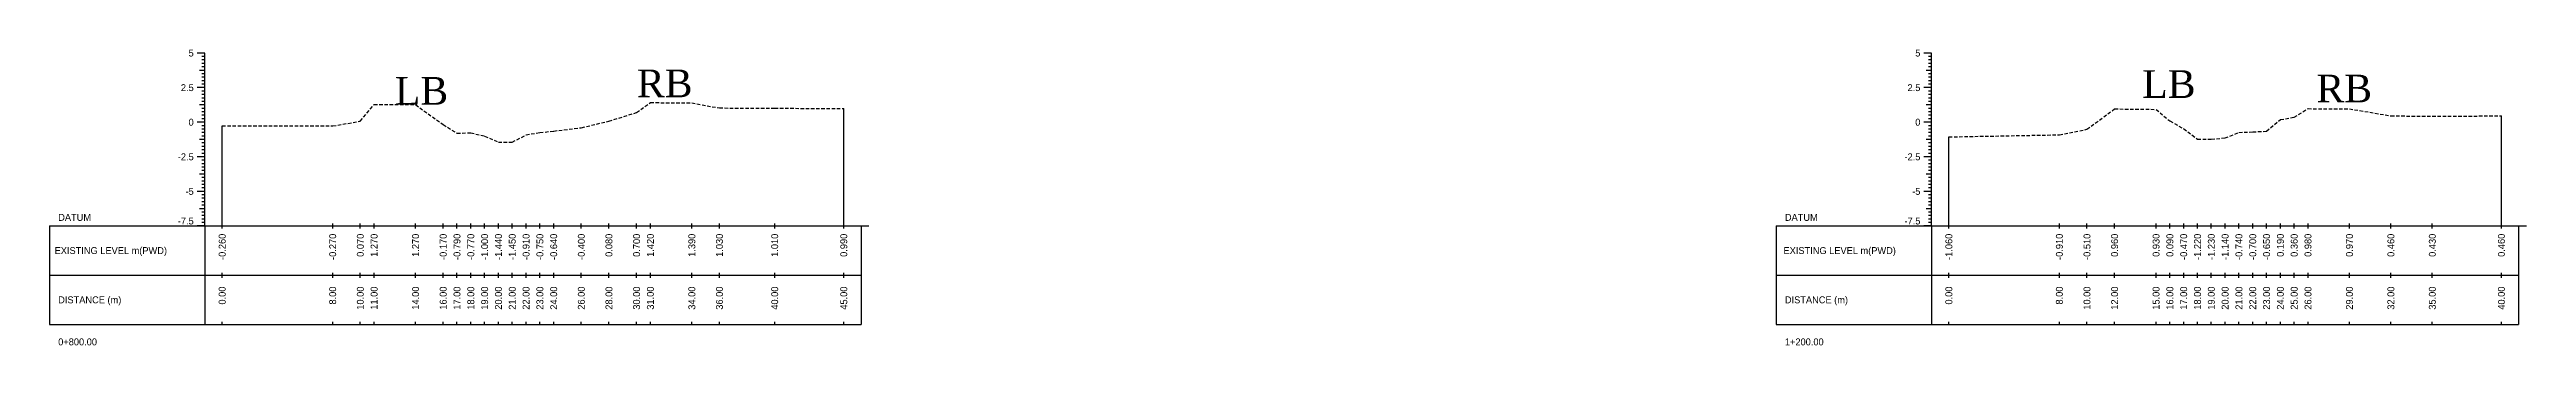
# Model space of a CAD drawing. Header units: inches. Extents: x 2917 to 4535, y -1482 to -1060.
# Drawn here: x 3397.8 to 3577.1, y -1107.3 to -1086 of the extents above; entities that cross this region are included whole.
import ezdxf
from ezdxf.enums import TextEntityAlignment as Align

# ---------------------------------------------------------------- set-up
doc = ezdxf.new("R2010")
doc.units = ezdxf.units.IN
doc.header["$MEASUREMENT"] = 0
doc.linetypes.add('HIDDEN', pattern=[0.375, 0.25, -0.125])
doc.layers.add('CS_Drawing', color=7, linetype='Continuous')
doc.layers.add('GL', color=3, linetype='HIDDEN')
doc.styles.add('romans', font='romans.shx')

msp = doc.modelspace()

# ---------------------------------------------------------------- linework, layer by layer
at = {"layer": 'CS_Drawing'}
for p, q in [((3409.03, -1086.2), (3408.47, -1086.2)), ((3409.03, -1086.2), (3408.64, -1086.2)), ((3409.03, -1086.2), (3408.81, -1086.2)), ((3409.03, -1086.45), (3408.81, -1086.45)), ((3409.03, -1098.7), (3409.03, -1086.2)), ((3534.03, -1086.2), (3533.47, -1086.2)), ((3534.03, -1086.2), (3533.64, -1086.2)), ((3534.03, -1086.2), (3533.81, -1086.2)), ((3534.03, -1086.45), (3533.81, -1086.45)), ((3534.03, -1098.7), (3534.03, -1086.2)), ((3409.03, -1087.45), (3408.64, -1087.45)), ((3409.03, -1086.7), (3408.81, -1086.7)), ((3409.03, -1086.95), (3408.81, -1086.95)), ((3409.03, -1087.2), (3408.81, -1087.2)), ((3409.03, -1087.45), (3408.81, -1087.45)), ((3409.03, -1087.7), (3408.81, -1087.7)), ((3409.03, -1087.95), (3408.81, -1087.95)), ((3409.03, -1088.2), (3408.81, -1088.2)), ((3534.03, -1087.45), (3533.64, -1087.45)), ((3534.03, -1086.7), (3533.81, -1086.7)), ((3534.03, -1086.95), (3533.81, -1086.95)), ((3534.03, -1087.2), (3533.81, -1087.2)), ((3534.03, -1087.45), (3533.81, -1087.45)), ((3534.03, -1087.7), (3533.81, -1087.7)), ((3534.03, -1087.95), (3533.81, -1087.95)), ((3534.03, -1088.2), (3533.81, -1088.2)), ((3409.03, -1088.7), (3408.47, -1088.7)), ((3409.03, -1088.7), (3408.64, -1088.7)), ((3409.03, -1089.95), (3408.64, -1089.95)), ((3409.03, -1088.45), (3408.81, -1088.45)), ((3409.03, -1088.7), (3408.81, -1088.7)), ((3409.03, -1088.95), (3408.81, -1088.95)), ((3409.03, -1089.2), (3408.81, -1089.2)), ((3409.03, -1089.45), (3408.81, -1089.45)), ((3409.03, -1089.7), (3408.81, -1089.7)), ((3409.03, -1089.95), (3408.81, -1089.95)), ((3409.03, -1090.2), (3408.81, -1090.2)), ((3455.28, -1098.7), (3455.28, -1090.21)), ((3534.03, -1088.7), (3533.47, -1088.7)), ((3534.03, -1088.7), (3533.64, -1088.7)), ((3534.03, -1089.95), (3533.64, -1089.95)), ((3534.03, -1088.45), (3533.81, -1088.45)), ((3534.03, -1088.7), (3533.81, -1088.7)), ((3534.03, -1088.95), (3533.81, -1088.95)), ((3534.03, -1089.2), (3533.81, -1089.2)), ((3534.03, -1089.45), (3533.81, -1089.45)), ((3534.03, -1089.7), (3533.81, -1089.7)), ((3534.03, -1089.95), (3533.81, -1089.95)), ((3534.03, -1090.2), (3533.81, -1090.2)), ((3409.03, -1091.2), (3408.47, -1091.2)), ((3409.03, -1091.2), (3408.64, -1091.2)), ((3409.03, -1090.45), (3408.81, -1090.45)), ((3409.03, -1090.7), (3408.81, -1090.7)), ((3409.03, -1090.95), (3408.81, -1090.95)), ((3409.03, -1091.2), (3408.81, -1091.2)), ((3409.03, -1091.45), (3408.81, -1091.45)), ((3409.03, -1091.7), (3408.81, -1091.7)), ((3409.03, -1091.95), (3408.81, -1091.95)), ((3410.28, -1098.7), (3410.28, -1091.46)), ((3534.03, -1091.2), (3533.47, -1091.2)), ((3534.03, -1091.2), (3533.64, -1091.2)), ((3534.03, -1090.45), (3533.81, -1090.45)), ((3534.03, -1090.7), (3533.81, -1090.7)), ((3534.03, -1090.95), (3533.81, -1090.95)), ((3534.03, -1091.2), (3533.81, -1091.2)), ((3534.03, -1091.45), (3533.81, -1091.45)), ((3534.03, -1091.7), (3533.81, -1091.7)), ((3534.03, -1091.95), (3533.81, -1091.95)), ((3575.28, -1098.7), (3575.28, -1090.74)), ((3409.03, -1093.7), (3408.47, -1093.7)), ((3409.03, -1092.45), (3408.64, -1092.45)), ((3409.03, -1093.7), (3408.64, -1093.7)), ((3409.03, -1092.2), (3408.81, -1092.2)), ((3409.03, -1092.45), (3408.81, -1092.45)), ((3409.03, -1092.7), (3408.81, -1092.7)), ((3409.03, -1092.95), (3408.81, -1092.95)), ((3409.03, -1093.2), (3408.81, -1093.2)), ((3409.03, -1093.45), (3408.81, -1093.45)), ((3409.03, -1093.7), (3408.81, -1093.7)), ((3534.03, -1093.7), (3533.47, -1093.7)), ((3534.03, -1092.45), (3533.64, -1092.45)), ((3534.03, -1093.7), (3533.64, -1093.7)), ((3534.03, -1092.2), (3533.81, -1092.2)), ((3534.03, -1092.45), (3533.81, -1092.45)), ((3534.03, -1092.7), (3533.81, -1092.7)), ((3534.03, -1092.95), (3533.81, -1092.95)), ((3534.03, -1093.2), (3533.81, -1093.2)), ((3534.03, -1093.45), (3533.81, -1093.45)), ((3534.03, -1093.7), (3533.81, -1093.7)), ((3535.28, -1098.7), (3535.28, -1092.26)), ((3409.03, -1094.95), (3408.64, -1094.95)), ((3409.03, -1093.95), (3408.81, -1093.95)), ((3409.03, -1094.2), (3408.81, -1094.2)), ((3409.03, -1094.45), (3408.81, -1094.45)), ((3409.03, -1094.7), (3408.81, -1094.7)), ((3409.03, -1094.95), (3408.81, -1094.95)), ((3409.03, -1095.2), (3408.81, -1095.2)), ((3409.03, -1095.45), (3408.81, -1095.45)), ((3534.03, -1094.95), (3533.64, -1094.95)), ((3534.03, -1093.95), (3533.81, -1093.95)), ((3534.03, -1094.2), (3533.81, -1094.2)), ((3534.03, -1094.45), (3533.81, -1094.45)), ((3534.03, -1094.7), (3533.81, -1094.7)), ((3534.03, -1094.95), (3533.81, -1094.95)), ((3534.03, -1095.2), (3533.81, -1095.2)), ((3534.03, -1095.45), (3533.81, -1095.45)), ((3409.03, -1096.2), (3408.47, -1096.2)), ((3409.03, -1096.2), (3408.64, -1096.2)), ((3409.03, -1095.7), (3408.81, -1095.7)), ((3409.03, -1095.95), (3408.81, -1095.95)), ((3409.03, -1096.2), (3408.81, -1096.2)), ((3409.03, -1096.45), (3408.81, -1096.45)), ((3409.03, -1096.7), (3408.81, -1096.7)), ((3409.03, -1096.95), (3408.81, -1096.95)), ((3409.03, -1097.2), (3408.81, -1097.2)), ((3534.03, -1096.2), (3533.47, -1096.2)), ((3534.03, -1096.2), (3533.64, -1096.2)), ((3534.03, -1095.7), (3533.81, -1095.7)), ((3534.03, -1095.95), (3533.81, -1095.95)), ((3534.03, -1096.2), (3533.81, -1096.2)), ((3534.03, -1096.45), (3533.81, -1096.45)), ((3534.03, -1096.7), (3533.81, -1096.7)), ((3534.03, -1096.95), (3533.81, -1096.95)), ((3534.03, -1097.2), (3533.81, -1097.2)), ((3397.78, -1098.7), (3409.03, -1098.7)), ((3397.78, -1098.7), (3397.78, -1105.83)), ((3409.03, -1098.7), (3408.47, -1098.7)), ((3409.03, -1097.45), (3408.64, -1097.45)), ((3409.03, -1098.7), (3408.64, -1098.7)), ((3409.03, -1097.45), (3408.81, -1097.45)), ((3409.03, -1097.7), (3408.81, -1097.7)), ((3409.03, -1097.95), (3408.81, -1097.95)), ((3409.03, -1098.2), (3408.81, -1098.2)), ((3409.03, -1098.45), (3408.81, -1098.45)), ((3409.03, -1098.7), (3408.81, -1098.7)), ((3409.03, -1098.7), (3456.53, -1098.7)), ((3409.03, -1098.7), (3409.03, -1105.83)), ((3410.28, -1098.89), (3410.28, -1098.51)), ((3418.28, -1098.89), (3418.28, -1098.51)), ((3420.28, -1098.89), (3420.28, -1098.51)), ((3421.28, -1098.89), (3421.28, -1098.51)), ((3424.28, -1098.89), (3424.28, -1098.51)), ((3426.28, -1098.89), (3426.28, -1098.51)), ((3427.28, -1098.89), (3427.28, -1098.51)), ((3428.28, -1098.89), (3428.28, -1098.51)), ((3429.28, -1098.89), (3429.28, -1098.51)), ((3430.28, -1098.89), (3430.28, -1098.51)), ((3431.28, -1098.89), (3431.28, -1098.51)), ((3432.28, -1098.89), (3432.28, -1098.51)), ((3433.28, -1098.89), (3433.28, -1098.51)), ((3434.28, -1098.89), (3434.28, -1098.51)), ((3436.28, -1098.89), (3436.28, -1098.51)), ((3438.28, -1098.89), (3438.28, -1098.51)), ((3440.28, -1098.89), (3440.28, -1098.51)), ((3441.28, -1098.89), (3441.28, -1098.51)), ((3444.28, -1098.89), (3444.28, -1098.51)), ((3446.28, -1098.89), (3446.28, -1098.51)), ((3450.28, -1098.89), (3450.28, -1098.51)), ((3455.28, -1098.89), (3455.28, -1098.51)), ((3456.53, -1098.7), (3457.1, -1098.7)), ((3456.53, -1098.7), (3456.93, -1098.7)), ((3456.53, -1098.7), (3456.76, -1098.7)), ((3456.53, -1098.7), (3456.53, -1105.83)), ((3522.78, -1098.7), (3534.03, -1098.7)), ((3522.78, -1098.7), (3522.78, -1105.83)), ((3534.03, -1098.7), (3533.47, -1098.7)), ((3534.03, -1097.45), (3533.64, -1097.45)), ((3534.03, -1098.7), (3533.64, -1098.7)), ((3534.03, -1097.45), (3533.81, -1097.45)), ((3534.03, -1097.7), (3533.81, -1097.7)), ((3534.03, -1097.95), (3533.81, -1097.95)), ((3534.03, -1098.2), (3533.81, -1098.2)), ((3534.03, -1098.45), (3533.81, -1098.45)), ((3534.03, -1098.7), (3533.81, -1098.7)), ((3534.03, -1098.7), (3576.53, -1098.7)), ((3534.03, -1098.7), (3534.03, -1105.83)), ((3535.28, -1098.89), (3535.28, -1098.51)), ((3543.28, -1098.89), (3543.28, -1098.51)), ((3545.28, -1098.89), (3545.28, -1098.51)), ((3547.28, -1098.89), (3547.28, -1098.51)), ((3550.28, -1098.89), (3550.28, -1098.51)), ((3551.28, -1098.89), (3551.28, -1098.51)), ((3552.28, -1098.89), (3552.28, -1098.51)), ((3553.28, -1098.89), (3553.28, -1098.51)), ((3554.28, -1098.89), (3554.28, -1098.51)), ((3555.28, -1098.89), (3555.28, -1098.51)), ((3556.28, -1098.89), (3556.28, -1098.51)), ((3557.28, -1098.89), (3557.28, -1098.51)), ((3558.28, -1098.89), (3558.28, -1098.51)), ((3559.28, -1098.89), (3559.28, -1098.51)), ((3560.28, -1098.89), (3560.28, -1098.51)), ((3561.28, -1098.89), (3561.28, -1098.51)), ((3564.28, -1098.89), (3564.28, -1098.51)), ((3567.28, -1098.89), (3567.28, -1098.51)), ((3570.28, -1098.89), (3570.28, -1098.51)), ((3575.28, -1098.89), (3575.28, -1098.51)), ((3576.53, -1098.7), (3577.1, -1098.7)), ((3576.53, -1098.7), (3576.93, -1098.7)), ((3576.53, -1098.7), (3576.76, -1098.7)), ((3576.53, -1098.7), (3576.53, -1105.83)), ((3397.78, -1102.26), (3409.03, -1102.26)), ((3409.03, -1102.26), (3456.53, -1102.26)), ((3409.03, -1102.26), (3456.53, -1102.26)), ((3410.28, -1102.45), (3410.28, -1102.08)), ((3418.28, -1102.45), (3418.28, -1102.08)), ((3420.28, -1102.45), (3420.28, -1102.08)), ((3421.28, -1102.45), (3421.28, -1102.08)), ((3424.28, -1102.45), (3424.28, -1102.08)), ((3426.28, -1102.45), (3426.28, -1102.08)), ((3427.28, -1102.45), (3427.28, -1102.08)), ((3428.28, -1102.45), (3428.28, -1102.08)), ((3429.28, -1102.45), (3429.28, -1102.08)), ((3430.28, -1102.45), (3430.28, -1102.08)), ((3431.28, -1102.45), (3431.28, -1102.08)), ((3432.28, -1102.45), (3432.28, -1102.08)), ((3433.28, -1102.45), (3433.28, -1102.08)), ((3434.28, -1102.45), (3434.28, -1102.08)), ((3436.28, -1102.45), (3436.28, -1102.08)), ((3438.28, -1102.45), (3438.28, -1102.08)), ((3440.28, -1102.45), (3440.28, -1102.08)), ((3441.28, -1102.45), (3441.28, -1102.08)), ((3444.28, -1102.45), (3444.28, -1102.08)), ((3446.28, -1102.45), (3446.28, -1102.08)), ((3450.28, -1102.45), (3450.28, -1102.08)), ((3455.28, -1102.45), (3455.28, -1102.08)), ((3522.78, -1102.26), (3534.03, -1102.26)), ((3534.03, -1102.26), (3576.53, -1102.26)), ((3534.03, -1102.26), (3576.53, -1102.26)), ((3535.28, -1102.45), (3535.28, -1102.08)), ((3543.28, -1102.45), (3543.28, -1102.08)), ((3545.28, -1102.45), (3545.28, -1102.08)), ((3547.28, -1102.45), (3547.28, -1102.08)), ((3550.28, -1102.45), (3550.28, -1102.08)), ((3551.28, -1102.45), (3551.28, -1102.08)), ((3552.28, -1102.45), (3552.28, -1102.08)), ((3553.28, -1102.45), (3553.28, -1102.08)), ((3554.28, -1102.45), (3554.28, -1102.08)), ((3555.28, -1102.45), (3555.28, -1102.08)), ((3556.28, -1102.45), (3556.28, -1102.08)), ((3557.28, -1102.45), (3557.28, -1102.08)), ((3558.28, -1102.45), (3558.28, -1102.08)), ((3559.28, -1102.45), (3559.28, -1102.08)), ((3560.28, -1102.45), (3560.28, -1102.08)), ((3561.28, -1102.45), (3561.28, -1102.08)), ((3564.28, -1102.45), (3564.28, -1102.08)), ((3567.28, -1102.45), (3567.28, -1102.08)), ((3570.28, -1102.45), (3570.28, -1102.08)), ((3575.28, -1102.45), (3575.28, -1102.08)), ((3397.78, -1105.83), (3409.03, -1105.83)), ((3409.03, -1105.83), (3456.53, -1105.83)), ((3410.28, -1105.83), (3410.28, -1105.64)), ((3418.28, -1105.83), (3418.28, -1105.64)), ((3420.28, -1105.83), (3420.28, -1105.64)), ((3421.28, -1105.83), (3421.28, -1105.64)), ((3424.28, -1105.83), (3424.28, -1105.64)), ((3426.28, -1105.83), (3426.28, -1105.64)), ((3427.28, -1105.83), (3427.28, -1105.64)), ((3428.28, -1105.83), (3428.28, -1105.64)), ((3429.28, -1105.83), (3429.28, -1105.64)), ((3430.28, -1105.83), (3430.28, -1105.64)), ((3431.28, -1105.83), (3431.28, -1105.64)), ((3432.28, -1105.83), (3432.28, -1105.64)), ((3433.28, -1105.83), (3433.28, -1105.64)), ((3434.28, -1105.83), (3434.28, -1105.64)), ((3436.28, -1105.83), (3436.28, -1105.64)), ((3438.28, -1105.83), (3438.28, -1105.64)), ((3440.28, -1105.83), (3440.28, -1105.64)), ((3441.28, -1105.83), (3441.28, -1105.64)), ((3444.28, -1105.83), (3444.28, -1105.64)), ((3446.28, -1105.83), (3446.28, -1105.64)), ((3450.28, -1105.83), (3450.28, -1105.64)), ((3455.28, -1105.83), (3455.28, -1105.64)), ((3522.78, -1105.83), (3534.03, -1105.83)), ((3534.03, -1105.83), (3576.53, -1105.83)), ((3535.28, -1105.83), (3535.28, -1105.64)), ((3543.28, -1105.83), (3543.28, -1105.64)), ((3545.28, -1105.83), (3545.28, -1105.64)), ((3547.28, -1105.83), (3547.28, -1105.64)), ((3550.28, -1105.83), (3550.28, -1105.64)), ((3551.28, -1105.83), (3551.28, -1105.64)), ((3552.28, -1105.83), (3552.28, -1105.64)), ((3553.28, -1105.83), (3553.28, -1105.64)), ((3554.28, -1105.83), (3554.28, -1105.64)), ((3555.28, -1105.83), (3555.28, -1105.64)), ((3556.28, -1105.83), (3556.28, -1105.64)), ((3557.28, -1105.83), (3557.28, -1105.64)), ((3558.28, -1105.83), (3558.28, -1105.64)), ((3559.28, -1105.83), (3559.28, -1105.64)), ((3560.28, -1105.83), (3560.28, -1105.64)), ((3561.28, -1105.83), (3561.28, -1105.64)), ((3564.28, -1105.83), (3564.28, -1105.64)), ((3567.28, -1105.83), (3567.28, -1105.64)), ((3570.28, -1105.83), (3570.28, -1105.64)), ((3575.28, -1105.83), (3575.28, -1105.64))]:
    msp.add_line(p, q, dxfattribs=at)
at = {"layer": 'GL'}
for points in [[(3410.28, -1091.46), (3418.28, -1091.47), (3420.28, -1091.13), (3421.28, -1089.93), (3424.28, -1089.93), (3426.28, -1091.37), (3427.28, -1091.99), (3428.28, -1091.97), (3429.28, -1092.2), (3430.28, -1092.64), (3431.28, -1092.65), (3432.28, -1092.11), (3433.28, -1091.95), (3434.28, -1091.84), (3436.28, -1091.6), (3438.28, -1091.12), (3440.28, -1090.5), (3441.28, -1089.78), (3444.28, -1089.81), (3446.28, -1090.17), (3450.28, -1090.19), (3455.28, -1090.21)], [(3535.28, -1092.26), (3543.28, -1092.11), (3545.28, -1091.71), (3547.28, -1090.24), (3550.28, -1090.27), (3551.28, -1091.11), (3552.28, -1091.67), (3553.28, -1092.42), (3554.28, -1092.43), (3555.28, -1092.34), (3556.28, -1091.94), (3557.28, -1091.9), (3558.28, -1091.85), (3559.28, -1091.01), (3560.28, -1090.84), (3561.28, -1090.22), (3564.28, -1090.23), (3567.28, -1090.74), (3570.28, -1090.77), (3575.28, -1090.74)]]:
    msp.add_lwpolyline(points, dxfattribs=at)

# ---------------------------------------------------------------- texts
at = {"char_height": 2, "width": 27.1477, "attachment_point": 1, "style": 'romans'}
for s, insert in [('{\\fTimes New Roman|b0|i0|c0|p18;LB}', (3422.78, -1087.93)), ('{\\fTimes New Roman|b0|i0|c0|p18;RB}', (3440.3, -1087.39)), ('{\\fTimes New Roman|b0|i0|c0|p18;LB}', (3549.28, -1087.44)), ('{\\fTimes New Roman|b0|i0|c0|p18;RB}', (3561.89, -1087.76))]:
    msp.add_mtext(s, dxfattribs=dict(at, insert=insert))
at = {"layer": 'CS_Drawing'}
for s, p in [('5', (3408.22, -1086.2)), ('5', (3533.22, -1086.2)), ('2.5', (3408.22, -1088.7)), ('2.5', (3533.22, -1088.7)), ('0', (3408.22, -1091.2)), ('0', (3533.22, -1091.2)), ('-2.5', (3408.22, -1093.7)), ('-2.5', (3533.22, -1093.7)), ('-5', (3408.22, -1096.2)), ('-5', (3533.22, -1096.2))]:
    msp.add_text(s, height=0.5, dxfattribs=at).set_placement(p, align=Align.MIDDLE_RIGHT)
for s, p in [('DATUM', (3398.41, -1098.08)), ('DATUM', (3523.41, -1098.08)), ('EXISTING LEVEL m(PWD)', (3398.15, -1100.48)), ('EXISTING LEVEL m(PWD)', (3523.31, -1100.48)), ('DISTANCE (m)', (3398.41, -1104.04)), ('DISTANCE (m)', (3523.41, -1104.04)), ('0+800.00', (3398.41, -1107.08)), ('1+200.00', (3523.41, -1107.08))]:
    msp.add_text(s, height=0.5, dxfattribs=at).set_placement(p, align=Align.MIDDLE_LEFT)
for p in [(3408.22, -1098.59), (3533.22, -1098.59)]:
    msp.add_text('-7.5', height=0.5, dxfattribs=at).set_placement(p, align=Align.RIGHT)
for s, p in [('-0.260', (3410.28, -1099.26)), ('-0.270', (3418.28, -1099.26)), ('0.070', (3420.28, -1099.26)), ('1.270', (3421.28, -1099.26)), ('1.270', (3424.28, -1099.26)), ('-0.170', (3426.28, -1099.26)), ('-0.790', (3427.28, -1099.26)), ('-0.770', (3428.28, -1099.26)), ('-1.000', (3429.28, -1099.26)), ('-1.440', (3430.28, -1099.26)), ('-1.450', (3431.28, -1099.26)), ('-0.910', (3432.28, -1099.26)), ('-0.750', (3433.28, -1099.26)), ('-0.640', (3434.28, -1099.26)), ('-0.400', (3436.28, -1099.26)), ('0.080', (3438.28, -1099.26)), ('0.700', (3440.28, -1099.26)), ('1.420', (3441.28, -1099.26)), ('1.390', (3444.28, -1099.26)), ('1.030', (3446.28, -1099.26)), ('1.010', (3450.28, -1099.26)), ('0.990', (3455.28, -1099.26)), ('-1.060', (3535.28, -1099.26)), ('-0.910', (3543.28, -1099.26)), ('-0.510', (3545.28, -1099.26)), ('0.960', (3547.28, -1099.26)), ('0.930', (3550.28, -1099.26)), ('0.090', (3551.28, -1099.26)), ('-0.470', (3552.28, -1099.26)), ('-1.220', (3553.28, -1099.26)), ('-1.230', (3554.28, -1099.26)), ('-1.140', (3555.28, -1099.26)), ('-0.740', (3556.28, -1099.26)), ('-0.700', (3557.28, -1099.26)), ('-0.650', (3558.28, -1099.26)), ('0.190', (3559.28, -1099.26)), ('0.360', (3560.28, -1099.26)), ('0.980', (3561.28, -1099.26)), ('0.970', (3564.28, -1099.26)), ('0.460', (3567.28, -1099.26)), ('0.430', (3570.28, -1099.26)), ('0.460', (3575.28, -1099.26)), ('0.00', (3410.28, -1103.08)), ('8.00', (3418.28, -1103.08)), ('10.00', (3420.28, -1103.08)), ('11.00', (3421.28, -1103.08)), ('14.00', (3424.28, -1103.08)), ('16.00', (3426.28, -1103.08)), ('17.00', (3427.28, -1103.08)), ('18.00', (3428.28, -1103.08)), ('19.00', (3429.28, -1103.08)), ('20.00', (3430.28, -1103.08)), ('21.00', (3431.28, -1103.08)), ('22.00', (3432.28, -1103.08)), ('23.00', (3433.28, -1103.08)), ('24.00', (3434.28, -1103.08)), ('26.00', (3436.28, -1103.08)), ('28.00', (3438.28, -1103.08)), ('30.00', (3440.28, -1103.08)), ('31.00', (3441.28, -1103.08)), ('34.00', (3444.28, -1103.08)), ('36.00', (3446.28, -1103.08)), ('40.00', (3450.28, -1103.08)), ('45.00', (3455.28, -1103.08)), ('0.00', (3535.28, -1103.08)), ('8.00', (3543.28, -1103.08)), ('10.00', (3545.28, -1103.08)), ('12.00', (3547.28, -1103.08)), ('15.00', (3550.28, -1103.08)), ('16.00', (3551.28, -1103.08)), ('17.00', (3552.28, -1103.08)), ('18.00', (3553.28, -1103.08)), ('19.00', (3554.28, -1103.08)), ('20.00', (3555.28, -1103.08)), ('21.00', (3556.28, -1103.08)), ('22.00', (3557.28, -1103.08)), ('23.00', (3558.28, -1103.08)), ('24.00', (3559.28, -1103.08)), ('25.00', (3560.28, -1103.08)), ('26.00', (3561.28, -1103.08)), ('29.00', (3564.28, -1103.08)), ('32.00', (3567.28, -1103.08)), ('35.00', (3570.28, -1103.08)), ('40.00', (3575.28, -1103.08))]:
    msp.add_text(s, height=0.5, rotation=90, dxfattribs=at).set_placement(p, align=Align.MIDDLE_RIGHT)

doc.saveas('drawing.dxf')
